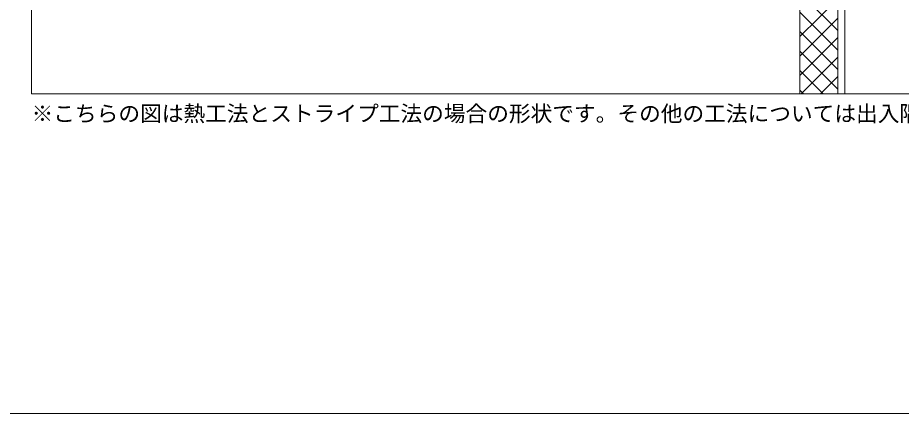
# Model space of a CAD drawing. Units: millimetres, scale not verified. Extents: x -1380 to 1380, y -955 to 955.
# Drawn here: x -913 to -98, y -955 to -590 of the extents above; entities that cross this region are included whole.
import ezdxf
from ezdxf.enums import TextEntityAlignment as Align

# ---------------------------------------------------------------- set-up
doc = ezdxf.new("R2010")
doc.units = ezdxf.units.MM
doc.header["$LTSCALE"] = 3
for name, color, linetype, lineweight in [('0-0_0', 7, 'Continuous', 9), ('0-1_HATCH', 9, 'Continuous', 18), ('0-5_MOJI', 7, 'Continuous', 18), ('0-9_dannnetu', 6, 'Continuous', 18), ('0-A_buhin', 2, 'Continuous', 18), ('0-C_WAKU', 7, 'Continuous', 18)]:
    doc.layers.add(name, color=color, linetype=linetype, lineweight=lineweight)
doc.styles.add('ＭＳ ゴシック', font='')
doc.styles.get('ＭＳ ゴシック').set_extended_font_data('MS Gothic')

msp = doc.modelspace()

# ---------------------------------------------------------------- linework, layer by layer
at = {"layer": '0-0_0', "lineweight": 18}
msp.add_lwpolyline([(899.98, -660.013), (-900.02, -660.013), (-900.02, 539.987), (899.98, 539.987)], close=True, dxfattribs=at)
at = {"layer": '0-1_HATCH'}
for p, q in [((-157.02, -601.764), (-192.02, -566.764)), ((-192.02, -607.276), (-157.02, -572.276)), ((-157.02, -619.725), (-192.02, -584.725)), ((-192.02, -625.236), (-157.02, -590.236)), ((-157.02, -637.685), (-192.02, -602.685)), ((-192.02, -643.197), (-157.02, -608.197)), ((-157.02, -655.646), (-192.02, -620.646)), ((-190.876, -660.013), (-157.02, -626.157)), ((-170.614, -660.013), (-192.02, -638.606)), ((-172.916, -660.013), (-157.02, -644.118)), ((-188.574, -660.013), (-192.02, -656.567))]:
    msp.add_line(p, q, dxfattribs=at)
at = {"layer": '0-9_dannnetu'}
msp.add_line((-192.02, -545.013), (-192.02, -660.013), dxfattribs=at)
at = {"layer": '0-A_buhin'}
msp.add_lwpolyline([(-157.02, -660.013), (-157.02, -445.533), (-155.642, -401.433), (-150.42, -401.433), (-150.42, -660.013)], dxfattribs=at)
at = {"layer": '0-C_WAKU'}
msp.add_lwpolyline([(-1380.02, -955.013), (1379.98, -955.013), (1379.98, 954.987), (-1380.02, 954.987)], close=True, dxfattribs=at)

# ---------------------------------------------------------------- texts
at = {"layer": '0-5_MOJI', "style": 'ＭＳ ゴシック'}
msp.add_text('※こちらの図は熱工法とストライプ工法の場合の形状です。その他の工法については出入隅の形状等一部が異なります。', height=14.66, dxfattribs=at).set_placement((-900.02, -690.013), align=Align.BOTTOM_LEFT)

doc.saveas('drawing.dxf')
